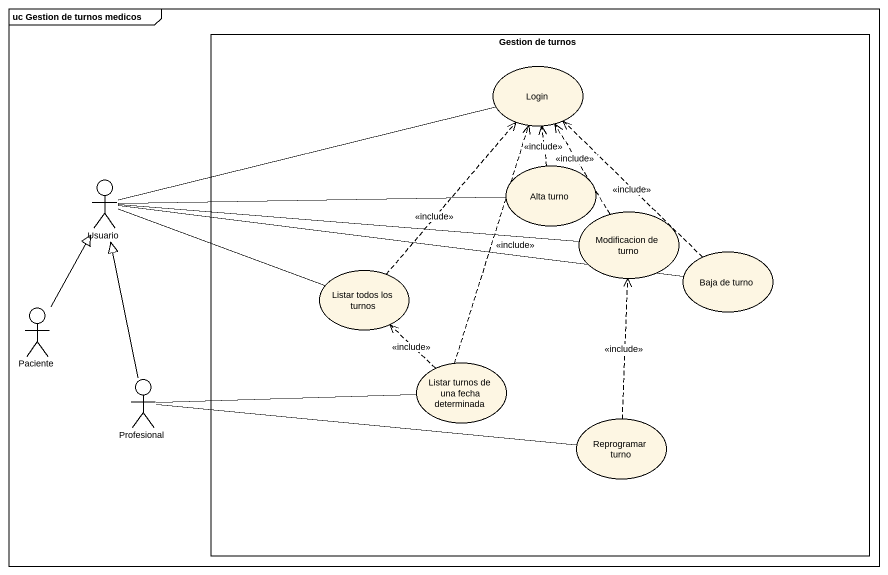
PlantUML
@startuml
mainframe uc Gestion de turnos medicos
rectangle "Gestion de turnos" as Gestion_de_turnos {
  usecase Login
  usecase "Alta turno" as Alta_turno
  usecase "Modificacion de turno" as Modificacion_de_turno
  usecase "Listar todos los turnos" as Listar_todos_los_turnos
  usecase "Baja de turno" as Baja_de_turno
  usecase "Listar turnos de una fecha determinada" as Listar_turnos_de_una_fecha
  usecase "Reprogramar turno" as Reprogramar_turno
}
actor Usuario
actor Paciente
actor Profesional
Usuario -right- Login
Usuario -right- Alta_turno
Usuario -right- Modificacion_de_turno
Usuario -right- Listar_todos_los_turnos
Usuario -right- Baja_de_turno
Alta_turno .up.> Login : <<include>>
Modificacion_de_turno .up.> Login : <<include>>
Listar_todos_los_turnos .up.> Login : <<include>>
Baja_de_turno .up.> Login : <<include>>
Paciente -up-|> Usuario
Profesional -up-|> Usuario
Profesional -right- Listar_turnos_de_una_fecha
Profesional -right- Reprogramar_turno
Listar_turnos_de_una_fecha .up.> Login : <<include>>
Listar_turnos_de_una_fecha .up.> Listar_todos_los_turnos : <<include>>
Reprogramar_turno .up.> Modificacion_de_turno : <<include>>
@enduml
